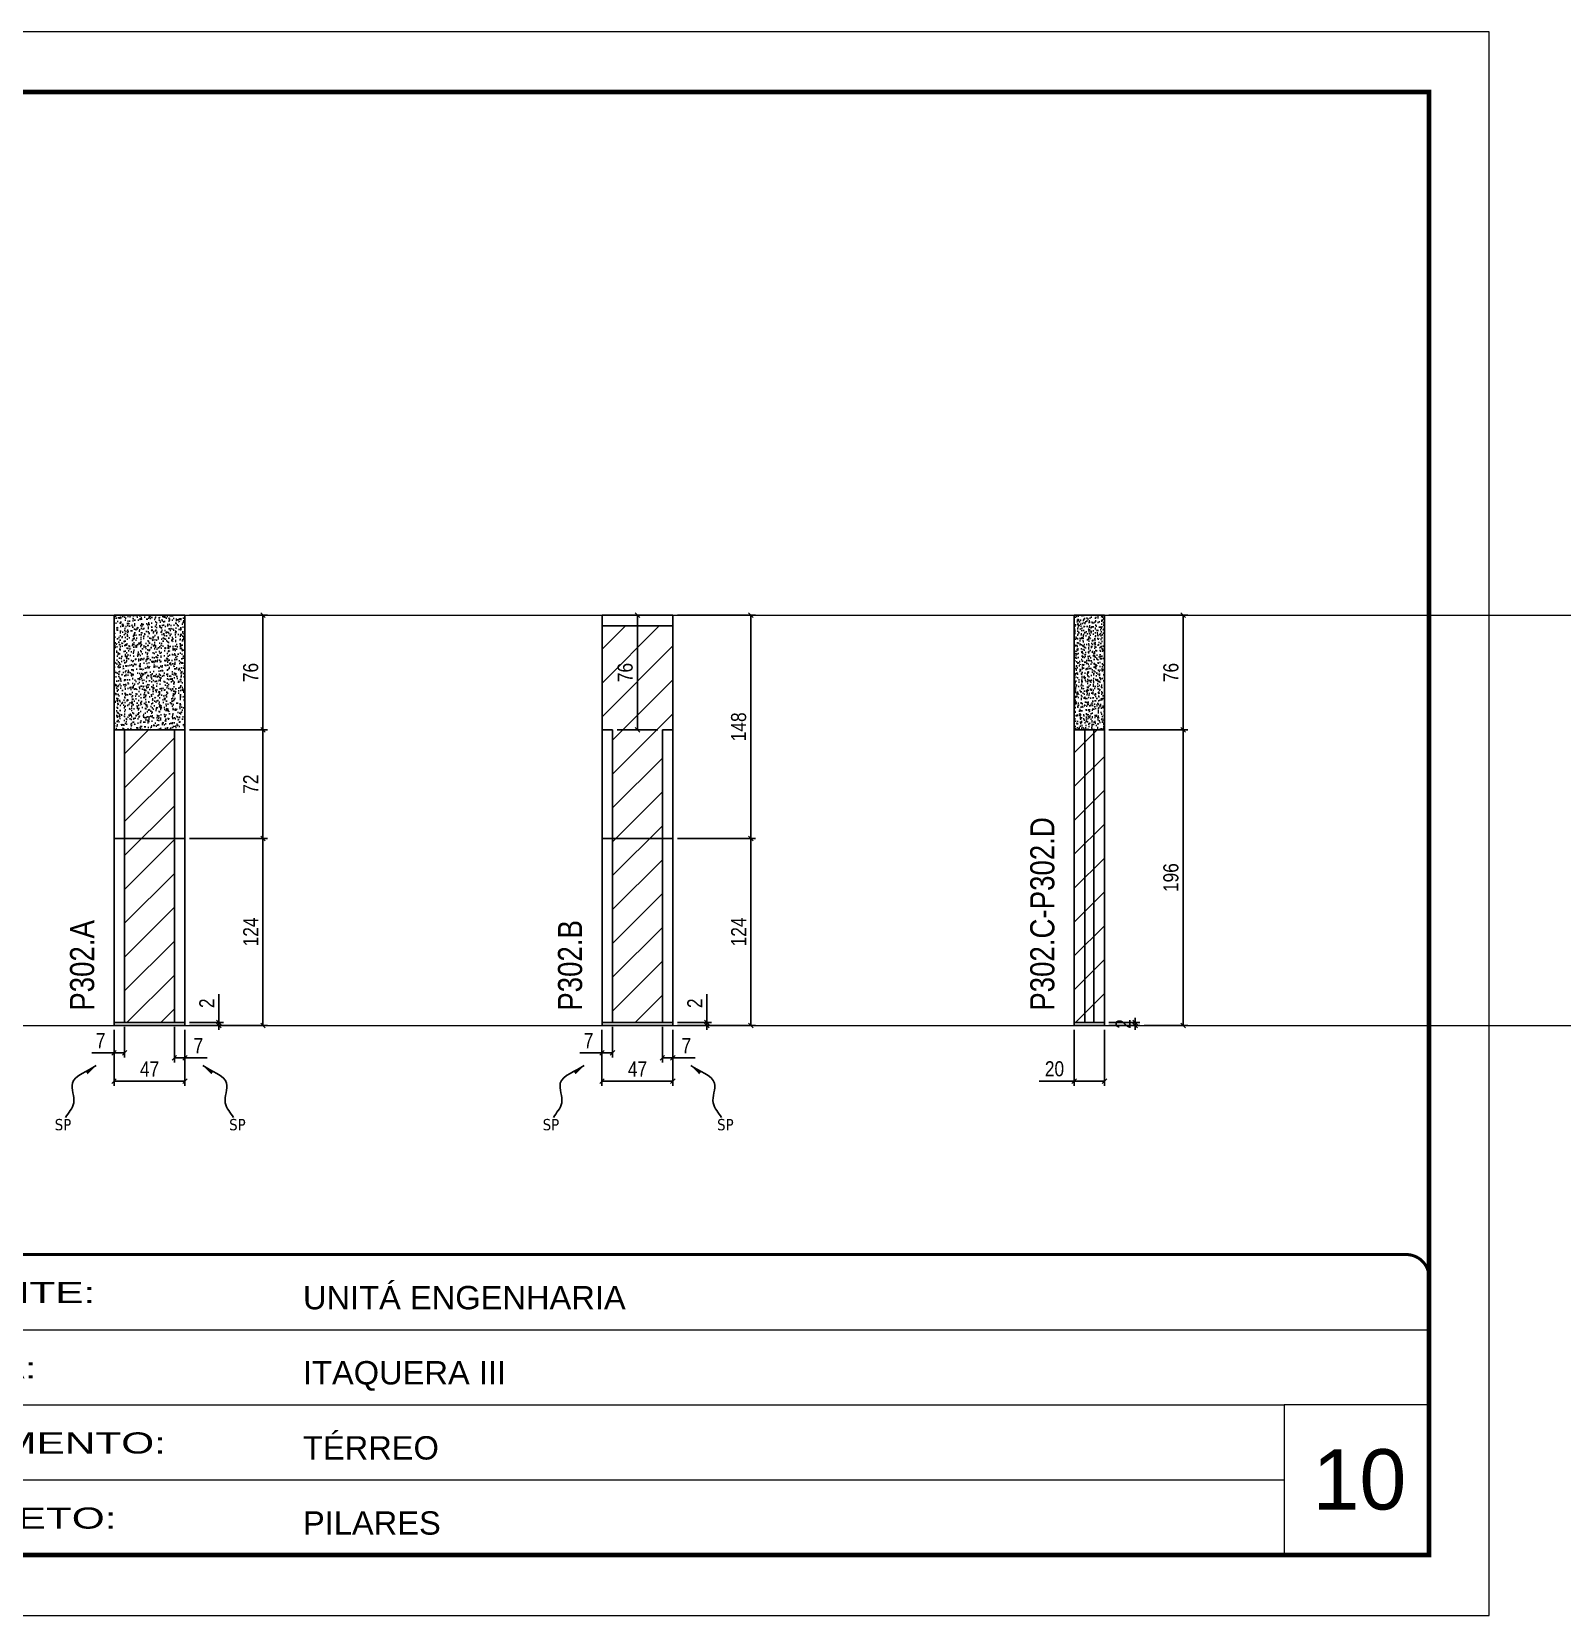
# Model space of a CAD drawing. Extents: x 2282 to 12463, y 760 to 16806.
# Drawn here: x 5002 to 6017, y 13394 to 14444 of the extents above; entities that cross this region are included whole.
import ezdxf

# ---------------------------------------------------------------- set-up
doc = ezdxf.new("R2010")
doc.units = 0
for name, pattern in [('CONTINUO', [0]), ('DASHED', [0.75, 0.5, -0.25]), ('HIDDEN', [0.375, 0.25, -0.125])]:
    doc.linetypes.add(name, pattern=pattern)
for name, color, linetype, lineweight in [('CARIMBO', 255, 'Continuous', 9), ('Folhas', 255, 'Continuous', 9), ('Hachura', 251, 'Continuous', 9), ('SARRAFO DE PRESSAO', 251, 'DASHED', 9)]:
    doc.layers.add(name, color=color, linetype=linetype, lineweight=lineweight)
for name, color, linetype in [('COTA', 241, 'Continuous'), ('NOMENCLATURA', 7, 'Continuous'), ('Painéis', 200, 'Continuous'), ('SARR_2.2x7', 40, 'Continuous'), ('texto', 7, 'Continuous')]:
    doc.layers.add(name, color=color, linetype=linetype)
doc.styles.add('ARIAL', font='arial.ttf')
doc.styles.add('ARIAL_NARROW', font='ARIALN.TTF', dxfattribs={"height": 0.2})
doc.styles.add('COTA TECNICA', font='techl___.ttf', dxfattribs={"height": 10})
doc.styles.add('COTA TECNICA-50', font='techl___.ttf', dxfattribs={"height": 10})
doc.styles.get("Standard").update_dxf_attribs({"font": 'arial.ttf'})
doc.styles.add('Tecnologia', font='')
doc.styles.get('Tecnologia').set_extended_font_data('Forgotten Futurist')
doc.dimstyles.new('COTA PAINEL-50', dxfattribs={"dimtxt": 10, "dimasz": 3, "dimexe": 3, "dimexo": 3, "dimgap": 3, "dimtad": 1, "dimdec": 1, "dimzin": 12, "dimdsep": 46, "dimtxsty": 'COTA TECNICA-50', "dimblk1": 'OBLIQUE', "dimblk2": 'OBLIQUE', "dimsah": 1, "dimcen": 0.9, "dimclrd": 4, "dimclre": 4, "dimclrt": 240, "dimadec": 1, "dimazin": 3, "dimtfac": 1, "dimtdec": 1, "dimtmove": 0, "dimatfit": 3, "dimfxl": 1, "dimtolj": 1, "dimtzin": 12, "dimarcsym": 0})
doc.dimstyles.new('PAINEL', dxfattribs={"dimtxt": 10, "dimasz": 3, "dimexe": 3, "dimexo": 3, "dimgap": 3, "dimtad": 1, "dimdec": 1, "dimzin": 12, "dimdsep": 46, "dimtxsty": 'COTA TECNICA', "dimblk1": 'OBLIQUE', "dimblk2": 'OBLIQUE', "dimsah": 1, "dimcen": 0.9, "dimclrd": 4, "dimclre": 4, "dimclrt": 240, "dimadec": 1, "dimazin": 3, "dimtfac": 1, "dimtdec": 1, "dimtmove": 0, "dimatfit": 3, "dimfxl": 1, "dimtolj": 1, "dimtzin": 12, "dimarcsym": 0})
doc.dimstyles.get("Standard").update_dxf_attribs({"dimtxt": 0.18, "dimasz": 0.18, "dimexe": 0.18, "dimexo": 0.0625, "dimgap": 0.09, "dimtad": 0, "dimtih": 1, "dimtoh": 1, "dimdec": 4, "dimzin": 0, "dimdsep": 46, "dimtxsty": 'Standard', "dimcen": 0.09, "dimadec": 0, "dimazin": 0, "dimtfac": 1, "dimtdec": 4, "dimtofl": 0, "dimtmove": 0, "dimatfit": 3, "dimfxl": 1, "dimtolj": 1, "dimtzin": 0, "dimarcsym": 0})

# ---------------------------------------------------------------- blocks, each defined once
blk = doc.blocks.new('9999999999')
at = {"color": 30, "linetype": 'CONTINUO'}
for p, q in [((98564.6, 34230.2), (98564.6, 34429.4)), ((98564.6, 34379.6), (99584, 34379.6)), ((98564.6, 34329.8), (99488, 34329.8)), ((99584, 34329.8), (99488, 34329.8)), ((99488, 34329.8), (99488, 34230.2)), ((98564.6, 34280), (99488, 34280))]:
    blk.add_line(p, q, dxfattribs=at)
at = {"color": 30, "linetype": 'CONTINUO', "const_width": 2}
blk.add_lwpolyline([(99584, 34230.2), (99584, 34414.4, 0.414214), (99569, 34429.4), (98229, 34429.4, 0.414214), (98214, 34414.4), (98214, 34245.2, 0.414214), (98229, 34230.2), (99584, 34230.2)], format="xyb", dxfattribs=at)
at = {"layer": 'Folhas'}
blk.add_lwpolyline([(98139, 34190.2), (99624, 34190.2), (99624, 35240.2), (98139, 35240.2)], close=True, dxfattribs=at)
at = {"layer": 'Folhas', "color": 30, "const_width": 3}
blk.add_lwpolyline([(98214, 34230.2), (99584, 34230.2), (99584, 35200.2), (98214, 35200.2)], close=True, dxfattribs=at)
at = {"color": 7, "linetype": 'Continuous', "ltscale": 5, "style": 'ARIAL'}
for s, height, p in [('UNITÁ ENGENHARIA', 15.483, (98837.7, 34393.1)), ('ITAQUERA III', 15.483, (98837.7, 34343.3)), ('TÉRREO', 15.48, (98837.7, 34293.5)), ('NOVA SISTEMAS CONSTRUTIVOS', 11.059, (98263.2, 34267.2)), ('PILARES', 15.48, (98837.7, 34243.7))]:
    blk.add_text(s, height=height, dxfattribs=at).set_placement(p)
at = {"layer": 'Folhas', "color": 7, "style": 'Tecnologia', "width": 1.5}
for s, p in [('CLIENTE:', (98573.7, 34397.2)), ('OBRA:', (98573.7, 34347.3)), ('PAVIMENTO:', (98573.7, 34297.5)), ('PROJETO:', (98573.7, 34247.7))]:
    blk.add_text(s, height=14, dxfattribs=at).set_placement(p)
blk = doc.blocks.new('_Oblique')
at = {"color": 0, "linetype": 'ByBlock', "lineweight": -2}
blk.add_line((-0.5, -0.5), (0.5, 0.5), dxfattribs=at)
blk = doc.blocks.new('*D227')
at = {"layer": 'COTA', "color": 4, "lineweight": -2, "transparency": 16777216}
for p, q in [((5126.4, 13787.1), (5126.4, 13805.9)), ((5106.9, 13787.1), (5129.4, 13787.1)), ((5126.4, 13785.1), (5126.4, 13787.1)), ((5106.9, 13785.1), (5129.4, 13785.1)), ((5126.4, 13785.1), (5126.4, 13782.1))]:
    blk.add_line(p, q, dxfattribs=at)
at = {"layer": 'Defpoints', "color": 0, "transparency": 16777216}
for p in [(5103.9, 13787.1), (5103.9, 13785.1), (5126.4, 13785.1)]:
    blk.add_point(p, dxfattribs=at)
at = {"layer": 'COTA', "color": 4, "lineweight": -2, "transparency": 16777216, "xscale": 3, "yscale": 3, "zscale": 3}
for p, rotation in [((5126.4, 13787.1), 270), ((5126.4, 13785.1), 90)]:
    blk.add_blockref('_Oblique', p, dxfattribs=dict(at, rotation=rotation))
at = {"layer": 'COTA', "color": 240, "transparency": 16777216, "insert": (5118.4, 13799.8), "char_height": 10, "attachment_point": 5, "rotation": 90, "style": 'COTA TECNICA-50'}
blk.add_mtext('\\A1;2', dxfattribs=at)
blk = doc.blocks.new('*D228')
at = {"layer": 'COTA', "color": 4, "lineweight": -2, "transparency": 16777216}
for p, q in [((5056.9, 13782.1), (5056.9, 13763.9)), ((5063.9, 13784.1), (5063.9, 13763.9)), ((5056.9, 13766.9), (5042.2, 13766.9)), ((5063.9, 13766.9), (5056.9, 13766.9))]:
    blk.add_line(p, q, dxfattribs=at)
at = {"layer": 'Defpoints', "color": 0, "transparency": 16777216}
for p in [(5063.9, 13787.1), (5056.9, 13785.1), (5056.9, 13766.9)]:
    blk.add_point(p, dxfattribs=at)
at = {"layer": 'COTA', "color": 4, "lineweight": -2, "transparency": 16777216, "xscale": 3, "yscale": 3, "zscale": 3, "rotation": 180}
blk.add_blockref('_Oblique', (5056.9, 13766.9), dxfattribs=at)
at = {"layer": 'COTA', "color": 4, "lineweight": -2, "transparency": 16777216, "xscale": 3, "yscale": 3, "zscale": 3}
blk.add_blockref('_Oblique', (5063.9, 13766.9), dxfattribs=at)
at = {"layer": 'COTA', "color": 240, "transparency": 16777216, "insert": (5048, 13775), "char_height": 10, "attachment_point": 5, "style": 'COTA TECNICA-50'}
blk.add_mtext('\\A1;7', dxfattribs=at)
blk = doc.blocks.new('*D229')
at = {"layer": 'COTA', "color": 4, "lineweight": -2, "transparency": 16777216}
for p, q in [((5096.9, 13784.1), (5096.9, 13760.6)), ((5103.9, 13782.1), (5103.9, 13760.6)), ((5096.9, 13763.6), (5103.9, 13763.6)), ((5103.9, 13763.6), (5118.6, 13763.6))]:
    blk.add_line(p, q, dxfattribs=at)
at = {"layer": 'Defpoints', "color": 0, "transparency": 16777216}
for p in [(5096.9, 13787.1), (5103.9, 13785.1), (5103.9, 13763.6)]:
    blk.add_point(p, dxfattribs=at)
at = {"layer": 'COTA', "color": 4, "lineweight": -2, "transparency": 16777216, "xscale": 3, "yscale": 3, "zscale": 3, "rotation": 180}
blk.add_blockref('_Oblique', (5096.9, 13763.6), dxfattribs=at)
at = {"layer": 'COTA', "color": 4, "lineweight": -2, "transparency": 16777216, "xscale": 3, "yscale": 3, "zscale": 3}
blk.add_blockref('_Oblique', (5103.9, 13763.6), dxfattribs=at)
at = {"layer": 'COTA', "color": 240, "transparency": 16777216, "insert": (5112.8, 13771.7), "char_height": 10, "attachment_point": 5, "style": 'COTA TECNICA-50'}
blk.add_mtext('\\A1;7', dxfattribs=at)
blk = doc.blocks.new('*D230')
at = {"layer": 'COTA', "color": 4, "linetype": 'ByBlock', "lineweight": -2, "transparency": 16777216}
for p, q in [((5106.9, 13909.1), (5158.6, 13909.1)), ((5155.6, 13785.1), (5155.6, 13909.1)), ((5106.9, 13785.1), (5158.6, 13785.1))]:
    blk.add_line(p, q, dxfattribs=at)
at = {"layer": 'Defpoints', "color": 0, "linetype": 'ByBlock', "transparency": 16777216}
for p in [(5103.9, 13909.1), (5155.6, 13909.1), (5103.9, 13785.1)]:
    blk.add_point(p, dxfattribs=at)
at = {"layer": 'COTA', "color": 4, "linetype": 'ByBlock', "lineweight": -2, "transparency": 16777216, "xscale": 3, "yscale": 3, "zscale": 3}
for p, rotation in [((5155.6, 13909.1), 90), ((5155.6, 13785.1), 270)]:
    blk.add_blockref('_Oblique', p, dxfattribs=dict(at, rotation=rotation))
at = {"layer": 'COTA', "color": 240, "linetype": 'ByBlock', "transparency": 16777216, "insert": (5147.5, 13847.1), "char_height": 10, "attachment_point": 5, "rotation": 90, "style": 'COTA TECNICA'}
blk.add_mtext('\\A1;124', dxfattribs=at)
blk = doc.blocks.new('*D241')
at = {"layer": 'COTA', "color": 4, "linetype": 'ByBlock', "lineweight": -2, "transparency": 16777216}
for p, q in [((5106.9, 14057.1), (5158.6, 14057.1)), ((5155.6, 14057.1), (5155.6, 13981.1)), ((5106.9, 13981.1), (5158.6, 13981.1))]:
    blk.add_line(p, q, dxfattribs=at)
at = {"layer": 'Defpoints', "color": 0, "linetype": 'ByBlock', "transparency": 16777216}
for p in [(5103.9, 14057.1), (5103.9, 13981.1), (5155.6, 13981.1)]:
    blk.add_point(p, dxfattribs=at)
at = {"layer": 'COTA', "color": 4, "linetype": 'ByBlock', "lineweight": -2, "transparency": 16777216, "xscale": 3, "yscale": 3, "zscale": 3}
for p, rotation in [((5155.6, 14057.1), 90), ((5155.6, 13981.1), 270)]:
    blk.add_blockref('_Oblique', p, dxfattribs=dict(at, rotation=rotation))
at = {"layer": 'COTA', "color": 240, "linetype": 'ByBlock', "transparency": 16777216, "insert": (5147.5, 14019.1), "char_height": 10, "attachment_point": 5, "rotation": 90, "style": 'COTA TECNICA'}
blk.add_mtext('\\A1;76', dxfattribs=at)
blk = doc.blocks.new('*D237')
at = {"layer": 'COTA', "color": 4, "linetype": 'ByBlock', "lineweight": -2, "transparency": 16777216}
for p, q in [((5056.9, 13782.1), (5056.9, 13745.1)), ((5103.9, 13782.1), (5103.9, 13745.1)), ((5103.9, 13748.1), (5056.9, 13748.1))]:
    blk.add_line(p, q, dxfattribs=at)
at = {"layer": 'Defpoints', "color": 0, "linetype": 'ByBlock', "transparency": 16777216}
for p in [(5056.9, 13785.1), (5103.9, 13785.1), (5056.9, 13748.1)]:
    blk.add_point(p, dxfattribs=at)
at = {"layer": 'COTA', "color": 4, "linetype": 'ByBlock', "lineweight": -2, "transparency": 16777216, "xscale": 3, "yscale": 3, "zscale": 3, "rotation": 180}
blk.add_blockref('_Oblique', (5056.9, 13748.1), dxfattribs=at)
at = {"layer": 'COTA', "color": 4, "linetype": 'ByBlock', "lineweight": -2, "transparency": 16777216, "xscale": 3, "yscale": 3, "zscale": 3}
blk.add_blockref('_Oblique', (5103.9, 13748.1), dxfattribs=at)
at = {"layer": 'COTA', "color": 240, "linetype": 'ByBlock', "transparency": 16777216, "insert": (5080.4, 13756.2), "char_height": 10, "attachment_point": 5, "style": 'COTA TECNICA'}
blk.add_mtext('\\A1;47', dxfattribs=at)
blk = doc.blocks.new('*D238')
at = {"layer": 'COTA', "color": 4, "linetype": 'ByBlock', "lineweight": -2, "transparency": 16777216}
for p, q in [((5106.9, 13981.1), (5158.6, 13981.1)), ((5155.6, 13909.1), (5155.6, 13981.1)), ((5106.9, 13909.1), (5158.6, 13909.1))]:
    blk.add_line(p, q, dxfattribs=at)
at = {"layer": 'Defpoints', "color": 0, "linetype": 'ByBlock', "transparency": 16777216}
for p in [(5103.9, 13981.1), (5155.6, 13981.1), (5103.9, 13909.1)]:
    blk.add_point(p, dxfattribs=at)
at = {"layer": 'COTA', "color": 4, "linetype": 'ByBlock', "lineweight": -2, "transparency": 16777216, "xscale": 3, "yscale": 3, "zscale": 3}
for p, rotation in [((5155.6, 13981.1), 90), ((5155.6, 13909.1), 270)]:
    blk.add_blockref('_Oblique', p, dxfattribs=dict(at, rotation=rotation))
at = {"layer": 'COTA', "color": 240, "linetype": 'ByBlock', "transparency": 16777216, "insert": (5147.5, 13945.1), "char_height": 10, "attachment_point": 5, "rotation": 90, "style": 'COTA TECNICA'}
blk.add_mtext('\\A1;72', dxfattribs=at)
blk = doc.blocks.new('*D233')
at = {"layer": 'COTA', "color": 4, "lineweight": -2, "transparency": 16777216}
for p, q in [((5449.8, 13787.1), (5449.8, 13805.9)), ((5430.3, 13787.1), (5452.8, 13787.1)), ((5449.8, 13785.1), (5449.8, 13787.1)), ((5430.3, 13785.1), (5452.8, 13785.1)), ((5449.8, 13785.1), (5449.8, 13782.1))]:
    blk.add_line(p, q, dxfattribs=at)
at = {"layer": 'Defpoints', "color": 0, "transparency": 16777216}
for p in [(5427.3, 13787.1), (5427.3, 13785.1), (5449.8, 13785.1)]:
    blk.add_point(p, dxfattribs=at)
at = {"layer": 'COTA', "color": 4, "lineweight": -2, "transparency": 16777216, "xscale": 3, "yscale": 3, "zscale": 3}
for p, rotation in [((5449.8, 13787.1), 270), ((5449.8, 13785.1), 90)]:
    blk.add_blockref('_Oblique', p, dxfattribs=dict(at, rotation=rotation))
at = {"layer": 'COTA', "color": 240, "transparency": 16777216, "insert": (5441.8, 13799.8), "char_height": 10, "attachment_point": 5, "rotation": 90, "style": 'COTA TECNICA-50'}
blk.add_mtext('\\A1;2', dxfattribs=at)
blk = doc.blocks.new('*D234')
at = {"layer": 'COTA', "color": 4, "lineweight": -2, "transparency": 16777216}
for p, q in [((5380.3, 13782.1), (5380.3, 13763.9)), ((5387.3, 13784.1), (5387.3, 13763.9)), ((5380.3, 13766.9), (5365.6, 13766.9)), ((5387.3, 13766.9), (5380.3, 13766.9))]:
    blk.add_line(p, q, dxfattribs=at)
at = {"layer": 'Defpoints', "color": 0, "transparency": 16777216}
for p in [(5387.3, 13787.1), (5380.3, 13785.1), (5380.3, 13766.9)]:
    blk.add_point(p, dxfattribs=at)
at = {"layer": 'COTA', "color": 4, "lineweight": -2, "transparency": 16777216, "xscale": 3, "yscale": 3, "zscale": 3, "rotation": 180}
blk.add_blockref('_Oblique', (5380.3, 13766.9), dxfattribs=at)
at = {"layer": 'COTA', "color": 4, "lineweight": -2, "transparency": 16777216, "xscale": 3, "yscale": 3, "zscale": 3}
blk.add_blockref('_Oblique', (5387.3, 13766.9), dxfattribs=at)
at = {"layer": 'COTA', "color": 240, "transparency": 16777216, "insert": (5371.4, 13775), "char_height": 10, "attachment_point": 5, "style": 'COTA TECNICA-50'}
blk.add_mtext('\\A1;7', dxfattribs=at)
blk = doc.blocks.new('*D235')
at = {"layer": 'COTA', "color": 4, "lineweight": -2, "transparency": 16777216}
for p, q in [((5420.3, 13784.1), (5420.3, 13760.6)), ((5427.3, 13782.1), (5427.3, 13760.6)), ((5420.3, 13763.6), (5427.3, 13763.6)), ((5427.3, 13763.6), (5442, 13763.6))]:
    blk.add_line(p, q, dxfattribs=at)
at = {"layer": 'Defpoints', "color": 0, "transparency": 16777216}
for p in [(5420.3, 13787.1), (5427.3, 13785.1), (5427.3, 13763.6)]:
    blk.add_point(p, dxfattribs=at)
at = {"layer": 'COTA', "color": 4, "lineweight": -2, "transparency": 16777216, "xscale": 3, "yscale": 3, "zscale": 3, "rotation": 180}
blk.add_blockref('_Oblique', (5420.3, 13763.6), dxfattribs=at)
at = {"layer": 'COTA', "color": 4, "lineweight": -2, "transparency": 16777216, "xscale": 3, "yscale": 3, "zscale": 3}
blk.add_blockref('_Oblique', (5427.3, 13763.6), dxfattribs=at)
at = {"layer": 'COTA', "color": 240, "transparency": 16777216, "insert": (5436.2, 13771.7), "char_height": 10, "attachment_point": 5, "style": 'COTA TECNICA-50'}
blk.add_mtext('\\A1;7', dxfattribs=at)
blk = doc.blocks.new('*D236')
at = {"layer": 'COTA', "color": 4, "linetype": 'ByBlock', "lineweight": -2, "transparency": 16777216}
for p, q in [((5430.3, 13909.1), (5482, 13909.1)), ((5479, 13785.1), (5479, 13909.1)), ((5430.3, 13785.1), (5482, 13785.1))]:
    blk.add_line(p, q, dxfattribs=at)
at = {"layer": 'Defpoints', "color": 0, "linetype": 'ByBlock', "transparency": 16777216}
for p in [(5427.3, 13909.1), (5479, 13909.1), (5427.3, 13785.1)]:
    blk.add_point(p, dxfattribs=at)
at = {"layer": 'COTA', "color": 4, "linetype": 'ByBlock', "lineweight": -2, "transparency": 16777216, "xscale": 3, "yscale": 3, "zscale": 3}
for p, rotation in [((5479, 13909.1), 90), ((5479, 13785.1), 270)]:
    blk.add_blockref('_Oblique', p, dxfattribs=dict(at, rotation=rotation))
at = {"layer": 'COTA', "color": 240, "linetype": 'ByBlock', "transparency": 16777216, "insert": (5470.9, 13847.1), "char_height": 10, "attachment_point": 5, "rotation": 90, "style": 'COTA TECNICA'}
blk.add_mtext('\\A1;124', dxfattribs=at)
blk = doc.blocks.new('*D244')
at = {"layer": 'COTA', "color": 4, "linetype": 'ByBlock', "lineweight": -2, "transparency": 16777216}
for p, q in [((5380.3, 13782.1), (5380.3, 13745.1)), ((5427.3, 13782.1), (5427.3, 13745.1)), ((5427.3, 13748.1), (5380.3, 13748.1))]:
    blk.add_line(p, q, dxfattribs=at)
at = {"layer": 'Defpoints', "color": 0, "linetype": 'ByBlock', "transparency": 16777216}
for p in [(5380.3, 13785.1), (5427.3, 13785.1), (5380.3, 13748.1)]:
    blk.add_point(p, dxfattribs=at)
at = {"layer": 'COTA', "color": 4, "linetype": 'ByBlock', "lineweight": -2, "transparency": 16777216, "xscale": 3, "yscale": 3, "zscale": 3, "rotation": 180}
blk.add_blockref('_Oblique', (5380.3, 13748.1), dxfattribs=at)
at = {"layer": 'COTA', "color": 4, "linetype": 'ByBlock', "lineweight": -2, "transparency": 16777216, "xscale": 3, "yscale": 3, "zscale": 3}
blk.add_blockref('_Oblique', (5427.3, 13748.1), dxfattribs=at)
at = {"layer": 'COTA', "color": 240, "linetype": 'ByBlock', "transparency": 16777216, "insert": (5403.8, 13756.2), "char_height": 10, "attachment_point": 5, "style": 'COTA TECNICA'}
blk.add_mtext('\\A1;47', dxfattribs=at)
blk = doc.blocks.new('*D245')
at = {"layer": 'COTA', "color": 4, "linetype": 'ByBlock', "lineweight": -2, "transparency": 16777216}
for p, q in [((5430.3, 14057.1), (5482, 14057.1)), ((5479, 13909.1), (5479, 14057.1)), ((5430.3, 13909.1), (5482, 13909.1))]:
    blk.add_line(p, q, dxfattribs=at)
at = {"layer": 'Defpoints', "color": 0, "linetype": 'ByBlock', "transparency": 16777216}
for p in [(5427.3, 14057.1), (5479, 14057.1), (5427.3, 13909.1)]:
    blk.add_point(p, dxfattribs=at)
at = {"layer": 'COTA', "color": 4, "linetype": 'ByBlock', "lineweight": -2, "transparency": 16777216, "xscale": 3, "yscale": 3, "zscale": 3}
for p, rotation in [((5479, 14057.1), 90), ((5479, 13909.1), 270)]:
    blk.add_blockref('_Oblique', p, dxfattribs=dict(at, rotation=rotation))
at = {"layer": 'COTA', "color": 240, "linetype": 'ByBlock', "transparency": 16777216, "insert": (5470.9, 13983.1), "char_height": 10, "attachment_point": 5, "rotation": 90, "style": 'COTA TECNICA'}
blk.add_mtext('\\A1;148', dxfattribs=at)
blk = doc.blocks.new('*D246')
at = {"layer": 'COTA', "color": 4, "lineweight": -2, "transparency": 16777216}
for p, q in [((5403.8, 13981.1), (5403.8, 14057.1)), ((5390.3, 13981.1), (5406.8, 13981.1))]:
    blk.add_line(p, q, dxfattribs=at)
at = {"layer": 'Defpoints', "color": 0, "transparency": 16777216}
for p in [(5403.8, 14057.1), (5403.8, 14057.1), (5387.3, 13981.1)]:
    blk.add_point(p, dxfattribs=at)
at = {"layer": 'COTA', "color": 4, "lineweight": -2, "transparency": 16777216, "xscale": 3, "yscale": 3, "zscale": 3}
for p, rotation in [((5403.8, 14057.1), 90), ((5403.8, 13981.1), 270)]:
    blk.add_blockref('_Oblique', p, dxfattribs=dict(at, rotation=rotation))
at = {"layer": 'COTA', "color": 240, "transparency": 16777216, "insert": (5395.7, 14019.1), "char_height": 10, "attachment_point": 5, "rotation": 90, "style": 'COTA TECNICA'}
blk.add_mtext('\\A1;76', dxfattribs=at)
blk = doc.blocks.new('*D247')
at = {"layer": 'COTA', "color": 4, "lineweight": -2, "transparency": 16777216}
for p, q in [((5403.8, 13981.1), (5403.8, 14057.1)), ((5417.3, 13981.1), (5400.8, 13981.1))]:
    blk.add_line(p, q, dxfattribs=at)
at = {"layer": 'Defpoints', "color": 0, "transparency": 16777216}
for p in [(5403.8, 14057.1), (5403.8, 14057.1), (5420.3, 13981.1)]:
    blk.add_point(p, dxfattribs=at)
at = {"layer": 'COTA', "color": 4, "lineweight": -2, "transparency": 16777216, "xscale": 3, "yscale": 3, "zscale": 3}
for p, rotation in [((5403.8, 14057.1), 90), ((5403.8, 13981.1), 270)]:
    blk.add_blockref('_Oblique', p, dxfattribs=dict(at, rotation=rotation))
at = {"layer": 'COTA', "color": 240, "transparency": 16777216, "insert": (5395.7, 14019.1), "char_height": 10, "attachment_point": 5, "rotation": 90, "style": 'COTA TECNICA'}
blk.add_mtext('\\A1;76', dxfattribs=at)
blk = doc.blocks.new('*D231')
at = {"layer": 'COTA', "color": 4, "lineweight": -2, "transparency": 16777216}
for p, q in [((5716.3, 13787.1), (5736.7, 13787.1)), ((5733.7, 13787.1), (5733.7, 13790.1)), ((5733.7, 13785.1), (5733.7, 13787.1)), ((5716.3, 13785.1), (5736.7, 13785.1)), ((5733.7, 13785.1), (5733.7, 13782.1))]:
    blk.add_line(p, q, dxfattribs=at)
at = {"layer": 'Defpoints', "color": 0, "transparency": 16777216}
for p in [(5713.3, 13787.1), (5733.7, 13787.1), (5713.3, 13785.1)]:
    blk.add_point(p, dxfattribs=at)
at = {"layer": 'COTA', "color": 4, "lineweight": -2, "transparency": 16777216, "xscale": 3, "yscale": 3, "zscale": 3}
for p, rotation in [((5733.7, 13787.1), 270), ((5733.7, 13785.1), 90)]:
    blk.add_blockref('_Oblique', p, dxfattribs=dict(at, rotation=rotation))
at = {"layer": 'COTA', "color": 240, "transparency": 16777216, "insert": (5725.7, 13786.1), "char_height": 10, "attachment_point": 5, "rotation": 90, "style": 'COTA TECNICA-50'}
blk.add_mtext('\\A1;2', dxfattribs=at)
blk = doc.blocks.new('*D232')
at = {"layer": 'COTA', "color": 4, "linetype": 'ByBlock', "lineweight": -2, "transparency": 16777216}
for p, q in [((5716.3, 13981.1), (5768.5, 13981.1)), ((5765.5, 13785.1), (5765.5, 13981.1)), ((5739.7, 13785.1), (5768.5, 13785.1))]:
    blk.add_line(p, q, dxfattribs=at)
at = {"layer": 'Defpoints', "color": 0, "linetype": 'ByBlock', "transparency": 16777216}
for p in [(5713.3, 13981.1), (5765.5, 13981.1), (5736.7, 13785.1)]:
    blk.add_point(p, dxfattribs=at)
at = {"layer": 'COTA', "color": 4, "linetype": 'ByBlock', "lineweight": -2, "transparency": 16777216, "xscale": 3, "yscale": 3, "zscale": 3}
for p, rotation in [((5765.5, 13981.1), 90), ((5765.5, 13785.1), 270)]:
    blk.add_blockref('_Oblique', p, dxfattribs=dict(at, rotation=rotation))
at = {"layer": 'COTA', "color": 240, "linetype": 'ByBlock', "transparency": 16777216, "insert": (5757.4, 13883.1), "char_height": 10, "attachment_point": 5, "rotation": 90, "style": 'COTA TECNICA'}
blk.add_mtext('\\A1;196', dxfattribs=at)
blk = doc.blocks.new('*D242')
at = {"layer": 'COTA', "color": 4, "linetype": 'ByBlock', "lineweight": -2, "transparency": 16777216}
for p, q in [((5693.3, 13782.1), (5693.3, 13745.1)), ((5713.3, 13782.1), (5713.3, 13745.1)), ((5693.3, 13748.1), (5670.1, 13748.1)), ((5713.3, 13748.1), (5693.3, 13748.1))]:
    blk.add_line(p, q, dxfattribs=at)
at = {"layer": 'Defpoints', "color": 0, "linetype": 'ByBlock', "transparency": 16777216}
for p in [(5693.3, 13785.1), (5713.3, 13785.1), (5693.3, 13748.1)]:
    blk.add_point(p, dxfattribs=at)
at = {"layer": 'COTA', "color": 4, "linetype": 'ByBlock', "lineweight": -2, "transparency": 16777216, "xscale": 3, "yscale": 3, "zscale": 3, "rotation": 180}
blk.add_blockref('_Oblique', (5693.3, 13748.1), dxfattribs=at)
at = {"layer": 'COTA', "color": 4, "linetype": 'ByBlock', "lineweight": -2, "transparency": 16777216, "xscale": 3, "yscale": 3, "zscale": 3}
blk.add_blockref('_Oblique', (5713.3, 13748.1), dxfattribs=at)
at = {"layer": 'COTA', "color": 240, "linetype": 'ByBlock', "transparency": 16777216, "insert": (5680.2, 13756.3), "char_height": 10, "attachment_point": 5, "style": 'COTA TECNICA'}
blk.add_mtext('\\A1;20', dxfattribs=at)
blk = doc.blocks.new('*D243')
at = {"layer": 'COTA', "color": 4, "lineweight": -2, "transparency": 16777216}
for p, q in [((5716.3, 14057.1), (5768.5, 14057.1)), ((5765.5, 14057.1), (5765.5, 13981.1)), ((5716.3, 13981.1), (5768.5, 13981.1))]:
    blk.add_line(p, q, dxfattribs=at)
at = {"layer": 'Defpoints', "color": 0, "transparency": 16777216}
for p in [(5713.3, 14057.1), (5713.3, 13981.1), (5765.5, 13981.1)]:
    blk.add_point(p, dxfattribs=at)
at = {"layer": 'COTA', "color": 4, "lineweight": -2, "transparency": 16777216, "xscale": 3, "yscale": 3, "zscale": 3}
for p, rotation in [((5765.5, 14057.1), 90), ((5765.5, 13981.1), 270)]:
    blk.add_blockref('_Oblique', p, dxfattribs=dict(at, rotation=rotation))
at = {"layer": 'COTA', "color": 240, "transparency": 16777216, "insert": (5757.4, 14019.1), "char_height": 10, "attachment_point": 5, "rotation": 90, "style": 'COTA TECNICA'}
blk.add_mtext('\\A1;76', dxfattribs=at)

msp = doc.modelspace()

# ---------------------------------------------------------------- hatches: boundary and pattern name
at = {"layer": 'COTA', "linetype": 'ByBlock'}
h = msp.add_hatch(dxfattribs=at)
h.set_pattern_fill('AR-CONC', color=256, scale=0.9)
h.set_pattern_definition([(50, (-126244.2594, -19712.6406), (6.45534164, -0.56476921), [0.675, -7.425]), (355, (-126244.2594, -19712.6406), (-1.248762, 6.7697292), [0.54, -5.94]), (100.4514445, (-126243.7214, -19712.688), (5.20657962, 6.20495992), [0.57366173, -6.310279]), (46.1842, (-126244.259, -19710.841), (9.60517198, -1.48967353), [1.0125, -11.1375]), (96.6356355, (-126243.459, -19710.965), (8.4119575, 8.7670674), [0.8604931, -9.46542384]), (351.184164, (-126244.259, -19710.841), (8.4119575, 8.7670674), [0.81, -8.91]), (21, (-126243.3594, -19711.2906), (5.37216347, -3.62357002), [0.675, -7.425]), (326, (-126243.3594, -19711.2906), (2.189838, 6.5263504), [0.54, -5.94]), (71.451445, (-126242.912, -19711.5926), (7.5620014, 2.90278038), [0.5736617, -6.310279]), (37.5, (-126244.2594, -19712.6406), (0.109438698, 2.996044684), [0, -5.868, 0, -6.03, 0, -5.9625]), (7.5, (-126244.2594, -19712.6406), (2.36762584, 3.54970541), [0, -3.438, 0, -5.733, 0, -2.2725]), (327.5, (-126246.2664, -19712.6406), (4.804401926, -0.202993846), [0, -2.25, 0, -7.02, 0, -9.315]), (317.5, (-126247.1664, -19712.6406), (5.24867552, 0.90094484), [0, -2.925, 0, -4.662, 0, -6.615])])
h.paths.add_polyline_path([(5103.91, 13981.07), (5103.91, 14057.07), (5056.91, 14057.07), (5056.91, 13981.07)])
at = {"layer": 'COTA'}
h = msp.add_hatch(dxfattribs=at)
h.set_pattern_fill('AR-CONC', color=256, scale=0.03)
h.set_pattern_definition([(50, (-11.727, -1208.575), (5.4655401, -0.4781726), [0.5715, -6.2865]), (355, (-11.727, -1208.575), (-1.0573026, 5.7317054), [0.4572, -5.0292175]), (100.451445, (-11.2715, -1208.615), (4.4082374, 5.2535326), [0.4857003, -5.3427073]), (46.1842, (-11.727, -1207.051), (8.1323712, -1.2612698), [0.85725, -9.42975]), (96.63556, (-11.049, -1207.156), (7.122124, 7.4227837), [0.7285507, -8.0140682]), (351.18415, (-11.727, -1207.051), (7.122124, 7.4227837), [0.685799, -7.543792]), (21, (-10.965, -1207.432), (4.5484317, -3.067956), [0.5715, -6.2865]), (326, (-10.965, -1207.432), (1.8540609, 5.525639), [0.4572, -5.0292]), (71.451445, (-10.586, -1207.688), (6.4024926, 2.457683), [0.4857003, -5.3426981]), (37.5, (-11.727, -1208.5751), (0.0926581, 2.53665117), [0, -4.96824, 0, -5.1054, 0, -5.04825]), (7.5, (-11.727, -1208.575), (2.00458988, 3.00541724), [0, -2.91084, 0, -4.85394, 0, -1.92405]), (327.5, (-13.4262, -1208.5751), (4.06771786, -0.17186232), [0, -1.905, 0, -5.9436, 0, -7.8867]), (317.5, (-14.1882, -1208.575), (4.44387544, 0.7627947), [0, -2.4765, 0, -3.94716, 0, -5.6007])])
h.paths.add_polyline_path([(5713.3, 14057.07), (5693.3, 14057.07), (5693.3, 13981.07), (5713.3, 13981.07)])
at = {"layer": 'Hachura', "linetype": 'ByBlock'}
h = msp.add_hatch(dxfattribs=at)
h.set_pattern_fill('ANSI31', color=256, scale=5)
h.set_pattern_definition([(45, (0, 3445.725), (-11.22532, 11.22532), [])])
h.paths.add_polyline_path([(5096.91, 13909.07), (5063.91, 13909.07), (5063.91, 13787.07), (5096.91, 13787.07)])
h.paths.add_polyline_path([(5096.91, 13981.07), (5063.91, 13981.07), (5063.91, 13909.07), (5096.91, 13909.07)])
h.paths.add_polyline_path([(5387.31, 13787.07), (5420.31, 13787.07), (5420.31, 13909.07), (5387.31, 13909.07)])
h.paths.add_polyline_path([(5420.31, 13981.07), (5427.31, 13981.07), (5427.31, 14050.07), (5380.31, 14050.07), (5380.31, 13981.07), (5387.31, 13981.07), (5387.31, 13909.07), (5420.31, 13909.07)])
h.paths.add_polyline_path([(5713.3, 13981.07), (5706.3, 13981.07), (5706.3, 13787.07), (5713.3, 13787.07)])
h.paths.add_polyline_path([(5706.3, 13981.07), (5700.3, 13981.07), (5700.3, 13787.07), (5706.3, 13787.07)])
h.paths.add_polyline_path([(5700.3, 13981.07), (5693.3, 13981.07), (5693.3, 13787.07), (5700.3, 13787.07)])

# ---------------------------------------------------------------- linework, layer by layer
at = {"layer": 'CARIMBO', "color": 3}
for p, q in [((2282.39, 14057.07), (9611.68, 14057.07)), ((2282.39, 13785.07), (9611.68, 13785.07))]:
    msp.add_line(p, q, dxfattribs=at)
at = {"layer": 'COTA', "linetype": 'ByBlock'}
for p, q in [((5103.91, 14057.07), (5056.91, 14057.07)), ((5056.91, 14057.07), (5056.91, 13981.07)), ((5103.91, 13981.07), (5103.91, 14057.07)), ((5387.31, 13981.07), (5380.31, 13981.07)), ((5427.31, 13981.07), (5420.31, 13981.07))]:
    msp.add_line(p, q, dxfattribs=at)
at = {"layer": 'COTA'}
msp.add_lwpolyline([(5693.3, 13981.07), (5713.3, 13981.07), (5713.3, 14057.07), (5693.3, 14057.07)], close=True, dxfattribs=at)
at = {"layer": 'Painéis'}
for p, q in [((5380.31, 14057.07), (5380.31, 13785.07)), ((5380.31, 14057.07), (5427.31, 14057.07)), ((5427.31, 14057.07), (5427.31, 13785.07)), ((5056.91, 13981.07), (5056.91, 13785.07)), ((5056.91, 13981.07), (5103.91, 13981.07)), ((5103.91, 13981.07), (5103.91, 13785.07)), ((5693.3, 13981.07), (5713.3, 13981.07)), ((5693.3, 13981.07), (5693.3, 13785.07)), ((5713.3, 13981.07), (5713.3, 13785.07)), ((5103.91, 13909.07), (5056.91, 13909.07)), ((5427.31, 13909.07), (5380.31, 13909.07)), ((5103.91, 13787.07), (5056.91, 13787.07)), ((5427.31, 13787.07), (5380.31, 13787.07)), ((5693.3, 13787.07), (5713.3, 13787.07)), ((5103.91, 13785.07), (5056.91, 13785.07)), ((5427.31, 13785.07), (5380.31, 13785.07)), ((5693.3, 13785.07), (5713.3, 13785.07))]:
    msp.add_line(p, q, dxfattribs=at)
at = {"layer": 'SARR_2.2x7'}
for p, q in [((5380.31, 14050.07), (5427.31, 14050.07)), ((5700.3, 13981.07), (5700.3, 13787.07)), ((5706.3, 13981.07), (5706.3, 13787.07))]:
    msp.add_line(p, q, dxfattribs=at)
at = {"layer": 'SARR_2.2x7', "linetype": 'HIDDEN'}
for p, q in [((5063.91, 13981.07), (5063.91, 13909.07)), ((5096.91, 13981.07), (5096.91, 13909.07)), ((5387.31, 13981.07), (5387.31, 13909.07)), ((5420.31, 13981.07), (5420.31, 13909.07)), ((5063.91, 13909.07), (5063.91, 13787.07)), ((5096.91, 13909.07), (5096.91, 13787.07)), ((5387.31, 13909.07), (5387.31, 13787.07)), ((5420.31, 13909.07), (5420.31, 13787.07))]:
    msp.add_line(p, q, dxfattribs=at)

# ---------------------------------------------------------------- block references
at = {"layer": 'SARRAFO DE PRESSAO', "color": 6, "linetype": 'ByBlock'}
msp.add_blockref('9999999999', (-93655.59, -20796.22), dxfattribs=at)

# ---------------------------------------------------------------- texts
at = {"layer": 'CARIMBO', "style": 'ARIAL'}
msp.add_text('10', height=40, dxfattribs=at).set_placement((5851.25, 13464.13))
at = {"layer": 'NOMENCLATURA', "style": 'ARIAL_NARROW'}
for s, p in [('P302.C-P302.D', (5680.13, 13794.84)), ('P302.A', (5043.73, 13794.84)), ('P302.B', (5367.13, 13794.84))]:
    msp.add_text(s, height=16, rotation=90, dxfattribs=at).set_placement(p)
at = {"layer": 'texto', "color": 0, "char_height": 7.5, "attachment_point": 5}
for insert in [(5023.07, 13719.26), (5138.68, 13719.26), (5346.47, 13719.26), (5462.09, 13719.26)]:
    msp.add_mtext('{\\fTahoma|b0|i0|c0|p34;\\C4;SP}', dxfattribs=dict(at, insert=insert))

# ---------------------------------------------------------------- dimensions: what is measured, and where the dimension line sits
at = {"layer": 'COTA', "linetype": 'ByBlock'}
for base, p1, p2, override, picture, middle in [((5155.57, 13981.07), (5103.91, 14057.07), (5103.91, 13981.07), {"dimarcsym": 1}, '*D241', (5147.47, 14019.07)), ((5478.97, 14057.07), (5427.31, 13909.07), (5427.31, 14057.07), {"dimarcsym": 2}, '*D245', (5470.88, 13983.07)), ((5155.57, 13981.07), (5103.91, 13909.07), (5103.91, 13981.07), {"dimarcsym": 2}, '*D238', (5147.5, 13945.07)), ((5155.57, 13909.07), (5103.91, 13785.07), (5103.91, 13909.07), {"dimarcsym": 1}, '*D230', (5147.5, 13847.07)), ((5478.97, 13909.07), (5427.31, 13785.07), (5427.31, 13909.07), {"dimarcsym": 1}, '*D236', (5470.9, 13847.07))]:
    dim = msp.add_linear_dim(base=base, p1=p1, p2=p2, angle=90, dimstyle='PAINEL', override=override, dxfattribs=at)
    dim.commit()
    dim.dimension.update_dxf_attribs({"geometry": picture, "text_midpoint": middle})
at = {"layer": 'COTA'}
for base, p1, p2, picture, middle in [((5403.81, 14057.07), (5387.31, 13981.07), (5403.81, 14057.07), '*D246', (5395.71, 14019.07)), ((5403.81, 14057.07), (5420.31, 13981.07), (5403.81, 14057.07), '*D247', (5395.71, 14019.07)), ((5765.54, 13981.07), (5713.3, 14057.07), (5713.3, 13981.07), '*D243', (5757.44, 14019.07))]:
    dim = msp.add_linear_dim(base=base, p1=p1, p2=p2, angle=90, dimstyle='PAINEL', dxfattribs=at)
    dim.commit()
    dim.dimension.update_dxf_attribs({"geometry": picture, "text_midpoint": middle})
at = {"layer": 'COTA', "color": 3, "linetype": 'ByBlock'}
dim = msp.add_linear_dim(base=(5765.54, 13981.07), p1=(5736.65, 13785.07), p2=(5713.3, 13981.07), angle=90, dimstyle='PAINEL', override={"dimarcsym": 1}, dxfattribs=at)
dim.commit()
dim.dimension.update_dxf_attribs({"geometry": '*D232', "text_midpoint": (5757.41, 13883.07)})
at = {"layer": 'COTA'}
for base, p1, p2, picture, middle in [((5126.43, 13785.07), (5103.91, 13787.07), (5103.91, 13785.07), '*D227', (5126.43, 13799.82)), ((5449.83, 13785.07), (5427.31, 13787.07), (5427.31, 13785.07), '*D233', (5449.83, 13799.82)), ((5733.65, 13787.07), (5713.3, 13785.07), (5713.3, 13787.07), '*D231', (5733.65, 13786.07))]:
    dim = msp.add_linear_dim(base=base, p1=p1, p2=p2, angle=90, dimstyle='COTA PAINEL-50', dxfattribs=at)
    dim.commit()
    dim.dimension.update_dxf_attribs({"geometry": picture, "text_midpoint": middle, "dimtype": 160})
for base, p1, p2, picture, middle in [((5056.91, 13766.9), (5063.91, 13787.07), (5056.91, 13785.07), '*D228', (5048.04, 13774.97)), ((5103.91, 13763.63), (5096.91, 13787.07), (5103.91, 13785.07), '*D229', (5112.77, 13771.7)), ((5380.31, 13766.9), (5387.31, 13787.07), (5380.31, 13785.07), '*D234', (5371.44, 13774.97)), ((5427.31, 13763.63), (5420.31, 13787.07), (5427.31, 13785.07), '*D235', (5436.17, 13771.7))]:
    dim = msp.add_linear_dim(base=base, p1=p1, p2=p2, dimstyle='COTA PAINEL-50', dxfattribs=at)
    dim.commit()
    dim.dimension.update_dxf_attribs({"geometry": picture, "text_midpoint": middle})
at = {"layer": 'COTA', "linetype": 'ByBlock'}
for base, p1, p2, picture, middle in [((5056.91, 13748.15), (5103.91, 13785.07), (5056.91, 13785.07), '*D237', (5080.41, 13756.22)), ((5380.31, 13748.15), (5427.31, 13785.07), (5380.31, 13785.07), '*D244', (5403.81, 13756.22)), ((5693.3, 13748.15), (5713.3, 13785.07), (5693.3, 13785.07), '*D242', (5680.2, 13756.25))]:
    dim = msp.add_linear_dim(base=base, p1=p1, p2=p2, dimstyle='PAINEL', override={"dimarcsym": 2}, dxfattribs=at)
    dim.commit()
    dim.dimension.update_dxf_attribs({"geometry": picture, "text_midpoint": middle})

# ---------------------------------------------------------------- leaders
at = {"layer": 'COTA', "path_type": 1}
for points in [[(5045.08, 13758.57), (5029.29, 13746.74), (5030.22, 13733.73), (5024.67, 13723.95)], [(5115.74, 13758.57), (5131.52, 13746.74), (5130.6, 13733.73), (5136.15, 13723.95)], [(5368.48, 13758.57), (5352.69, 13746.74), (5353.62, 13733.73), (5348.07, 13723.95)], [(5439.14, 13758.57), (5454.92, 13746.74), (5454, 13733.73), (5459.55, 13723.95)]]:
    msp.add_leader(points, dimstyle='Standard', override={"dimasz": 8}, dxfattribs=at)

doc.saveas('drawing.dxf')
